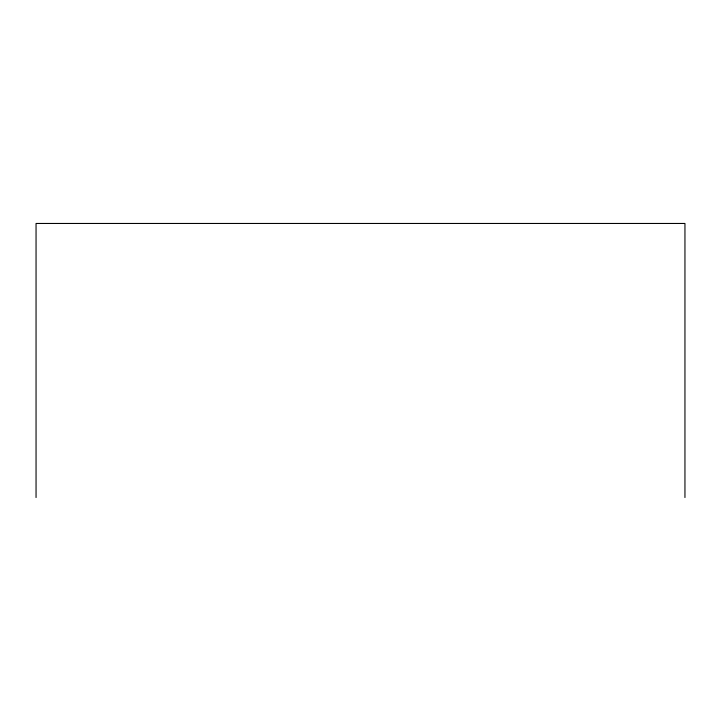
<?xml version="1.0" encoding="UTF-8"?>
<svg xmlns="http://www.w3.org/2000/svg" width="721" height="721" viewBox="0 0 721 721"><rect width="100%" height="100%" fill="white"/><g stroke="black" fill="none" stroke-linecap="round" stroke-linejoin="round"><path stroke-width="1.08" d="M684.95 497.535L684.95 223.465L36.05 223.465L36.05 497.535"/></g></svg>
